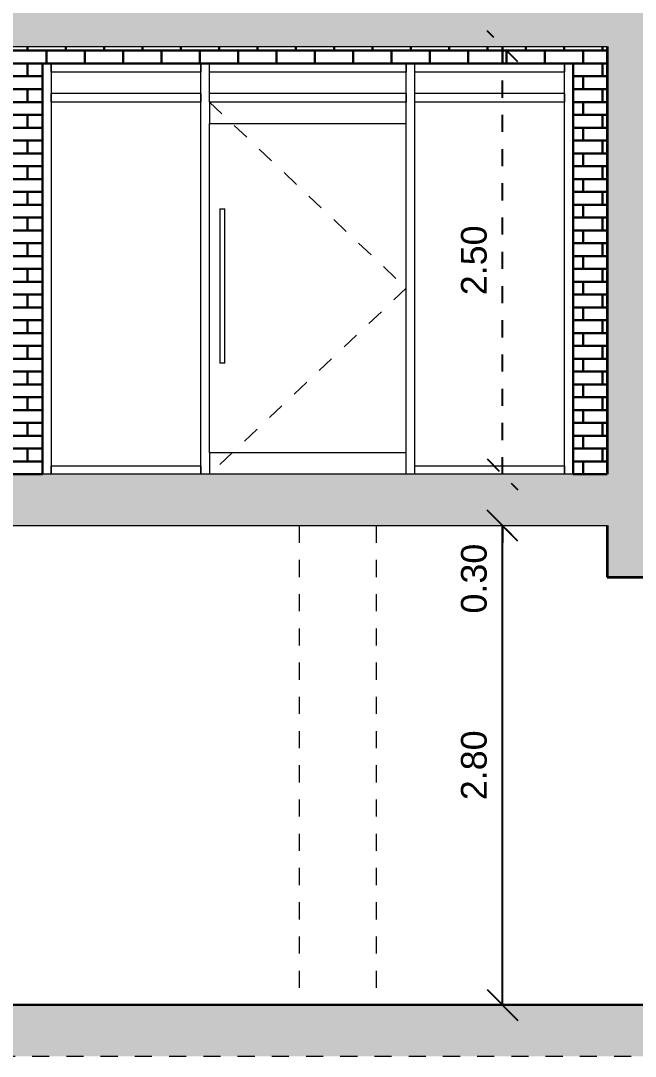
# Model space of a CAD drawing. Header units: metres. Extents: x 42 to 294, y -52 to 32.
# Drawn here: x 233.97 to 237.56, y -44.23 to -38.18 of the extents above; entities that cross this region are included whole.
import ezdxf

# ---------------------------------------------------------------- set-up
doc = ezdxf.new("R2010")
doc.units = ezdxf.units.M
doc.header["$LTSCALE"] = 0.15
doc.linetypes.add('Dash', pattern=[0.012, 0.006, -0.006])
doc.linetypes.add('Trazo punto', pattern=[0.015875, 0.00635, -0.004763, 0, -0.004763])
doc.layers.get('0').update_dxf_attribs({"lineweight": 20})
for name, color, linetype, lineweight in [('A-DOORSYM', 1, 'Continuous', 9), ('A-FLORLEM', 6, 'Continuous', 9), ('A-FLOROTM', 6, 'Continuous', 13), ('A-WALL', 2, 'Continuous', 30), ('A-WALLCWM', 6, 'Continuous', 9)]:
    doc.layers.add(name, color=color, linetype=linetype, lineweight=lineweight)
doc.layers.add('MUROS', color=11, linetype='Continuous')
doc.styles.get("Standard").update_dxf_attribs({"font": 'arial.ttf', "height": 0.15})
doc.dimstyles.new('Copy of Annotative', dxfattribs={"dimtxt": 0.15, "dimasz": 0.18, "dimexe": 0.18, "dimexo": 0.0625, "dimgap": 0.09, "dimtad": 1, "dimzin": 0, "dimdsep": 46, "dimtxsty": 'Standard', "dimblk": 'OBLIQUE', "dimcen": 0.09, "dimse1": 1, "dimse2": 1, "dimadec": 0, "dimazin": 0, "dimtfac": 1, "dimtofl": 0, "dimtmove": 0, "dimatfit": 3, "dimfxl": 1, "dimtolj": 1, "dimtzin": 0, "dimarcsym": 0})

# ---------------------------------------------------------------- blocks, each defined once
blk = doc.blocks.new('Sgl Glass _2_ - Puerta vidrio-118-Corte AA')
at = {"layer": 'A-DOORSYM', "linetype": 'Dash'}
for p, q in [((22.1086, 2.775), (23.2586, 1.6875)), ((23.2586, 1.6875), (22.1086, 0.6))]:
    blk.add_line(p, q, dxfattribs=at)
at = {"layer": 'A-DOORSYM'}
for p, q in [((23.2586, 2.775), (22.1086, 2.775)), ((22.1086, 2.775), (22.1086, 2.65)), ((23.2586, 2.65), (23.2586, 2.775)), ((22.1086, 2.65), (23.2586, 2.65)), ((22.1086, 0.725), (22.1086, 2.65)), ((23.2586, 0.725), (23.2586, 2.65)), ((22.1686, 2.15), (22.1836, 2.15)), ((22.1686, 2.15), (22.1686, 1.25)), ((22.1836, 2.15), (22.1986, 2.15)), ((22.1986, 1.25), (22.1986, 2.15)), ((22.1836, 1.25), (22.1686, 1.25)), ((22.1986, 1.25), (22.1836, 1.25)), ((23.2586, 0.725), (22.1086, 0.725)), ((22.1086, 0.725), (22.1086, 0.6)), ((23.2586, 0.6), (23.2586, 0.725))]:
    blk.add_line(p, q, dxfattribs=at)
blk = doc.blocks.new('Montante rectangular - Montante rectangular - 5x10 cm Aluminio-56-Corte AA')
at = {"layer": 'A-WALLCWM'}
blk.add_line((21.1836, 3), (21.1836, 2.8), dxfattribs=at)
blk = doc.blocks.new('Montante rectangular - Montante rectangular - 5x10 cm Aluminio-57-Corte AA')
at = {"layer": 'A-WALLCWM'}
blk.add_line((21.1836, 2.8), (21.1836, 0.6), dxfattribs=at)
blk = doc.blocks.new('Montante rectangular - Montante rectangular - 5x10 cm Aluminio-58-Corte AA')
at = {"layer": 'A-WALLCWM'}
blk.add_line((24.1836, 2.8), (24.1836, 3), dxfattribs=at)
blk = doc.blocks.new('Montante rectangular - Montante rectangular - 5x10 cm Aluminio-59-Corte AA')
at = {"layer": 'A-WALLCWM'}
blk.add_line((24.1836, 0.6), (24.1836, 2.8), dxfattribs=at)
blk = doc.blocks.new('Montante rectangular - Montante rectangular - 5x10 cm Aluminio-60-Corte AA')
at = {"layer": 'A-WALLCWM'}
for p, q in [((22.1086, 2.95), (22.1086, 3)), ((23.2586, 3), (23.2586, 2.95)), ((23.2586, 2.95), (22.1086, 2.95))]:
    blk.add_line(p, q, dxfattribs=at)
blk = doc.blocks.new('Montante rectangular - Montante rectangular - 5x10 cm Aluminio-61-Corte AA')
at = {"layer": 'A-WALLCWM'}
for p, q in [((21.1836, 2.95), (21.1836, 3)), ((22.0586, 3), (22.0586, 2.95)), ((22.0586, 2.95), (21.1836, 2.95))]:
    blk.add_line(p, q, dxfattribs=at)
blk = doc.blocks.new('Montante rectangular - Montante rectangular - 5x10 cm Aluminio-62-Corte AA')
at = {"layer": 'A-WALLCWM'}
for p, q in [((23.3086, 2.775), (23.3086, 2.825)), ((24.1836, 2.825), (23.3086, 2.825)), ((24.1836, 2.825), (24.1836, 2.775)), ((24.1836, 2.775), (23.3086, 2.775))]:
    blk.add_line(p, q, dxfattribs=at)
blk = doc.blocks.new('Montante rectangular - Montante rectangular - 5x10 cm Aluminio-63-Corte AA')
at = {"layer": 'A-WALLCWM'}
for p, q in [((22.1086, 2.775), (22.1086, 2.825)), ((23.2586, 2.825), (22.1086, 2.825)), ((23.2586, 2.825), (23.2586, 2.775))]:
    blk.add_line(p, q, dxfattribs=at)
blk = doc.blocks.new('Montante rectangular - Montante rectangular - 5x10 cm Aluminio-64-Corte AA')
at = {"layer": 'A-WALLCWM'}
for p, q in [((23.2586, 2.8), (23.2586, 3)), ((23.3086, 2.8), (23.3086, 3))]:
    blk.add_line(p, q, dxfattribs=at)
blk = doc.blocks.new('Montante rectangular - Montante rectangular - 5x10 cm Aluminio-65-Corte AA')
at = {"layer": 'A-WALLCWM'}
for p, q in [((23.2586, 2.775), (23.2586, 2.8)), ((23.3086, 0.6), (23.3086, 2.8)), ((23.2586, 0.725), (23.2586, 2.65))]:
    blk.add_line(p, q, dxfattribs=at)
blk = doc.blocks.new('Montante rectangular - Montante rectangular - 5x10 cm Aluminio-66-Corte AA')
at = {"layer": 'A-WALLCWM'}
for p, q in [((22.0586, 0.6), (22.0586, 2.8)), ((22.1086, 2.775), (22.1086, 2.8)), ((22.1086, 0.725), (22.1086, 2.65))]:
    blk.add_line(p, q, dxfattribs=at)
blk = doc.blocks.new('Montante rectangular - Montante rectangular - 5x10 cm Aluminio-166-Corte AA')
at = {"layer": 'A-WALLCWM'}
for p, q in [((21.1836, 0.6), (21.1836, 0.65)), ((21.1836, 0.65), (22.0586, 0.65)), ((22.0586, 0.65), (22.0586, 0.6))]:
    blk.add_line(p, q, dxfattribs=at)
blk = doc.blocks.new('_Oblique')
at = {"color": 0, "linetype": 'ByBlock', "lineweight": -2}
blk.add_line((-0.5, -0.5), (0.5, 0.5), dxfattribs=at)
blk = doc.blocks.new('*D2571')
at = {"color": 0, "lineweight": -2, "ltscale": 0.1, "transparency": 16777216}
blk.add_line((236.7833, -43.9288), (236.7833, -41.1288), dxfattribs=at)
at = {"layer": 'Defpoints', "color": 0, "ltscale": 0.1, "transparency": 16777216}
for p in [(236.7833, -41.1288), (236.7833, -41.1288), (236.7833, -43.9288)]:
    blk.add_point(p, dxfattribs=at)
at = {"color": 0, "lineweight": -2, "ltscale": 0.1, "transparency": 16777216, "xscale": 0.18, "yscale": 0.18, "zscale": 0.18}
for p, rotation in [((236.7833, -41.1288), 90), ((236.7833, -43.9288), 270)]:
    blk.add_blockref('_Oblique', p, dxfattribs=dict(at, rotation=rotation))
at = {"color": 0, "ltscale": 0.1, "transparency": 16777216, "insert": (236.6167, -42.5288), "char_height": 0.15, "attachment_point": 5, "rotation": 90}
blk.add_mtext('\\A1;2.80', dxfattribs=at)
blk = doc.blocks.new('*D2572')
at = {"color": 0, "linetype": 'Trazo punto', "lineweight": -2, "ltscale": 0.1, "transparency": 16777216}
for p, q in [((236.7833, -40.8288), (236.7833, -40.6488)), ((236.7833, -41.1288), (236.7833, -41.3088))]:
    blk.add_line(p, q, dxfattribs=at)
at = {"layer": 'Defpoints', "color": 0, "linetype": 'Trazo punto', "ltscale": 0.1, "transparency": 16777216}
for p in [(236.7833, -40.8288), (236.7833, -40.8288), (236.7833, -41.1288)]:
    blk.add_point(p, dxfattribs=at)
at = {"color": 0, "linetype": 'Trazo punto', "lineweight": -2, "ltscale": 0.1, "transparency": 16777216, "xscale": 0.18, "yscale": 0.18, "zscale": 0.18}
for p, rotation in [((236.7833, -40.8288), 270), ((236.7833, -41.1288), 90)]:
    blk.add_blockref('_Oblique', p, dxfattribs=dict(at, rotation=rotation))
at = {"color": 0, "linetype": 'Trazo punto', "ltscale": 0.1, "transparency": 16777216, "insert": (236.6167, -41.4382), "char_height": 0.15, "attachment_point": 5, "rotation": 90}
blk.add_mtext('\\A1;0.30', dxfattribs=at)
blk = doc.blocks.new('*D2573')
at = {"color": 0, "linetype": 'Trazo punto', "lineweight": -2, "ltscale": 0.1, "transparency": 16777216}
blk.add_line((236.7833, -40.8288), (236.7833, -38.3288), dxfattribs=at)
at = {"layer": 'Defpoints', "color": 0, "linetype": 'Trazo punto', "ltscale": 0.1, "transparency": 16777216}
for p in [(236.7833, -38.3288), (236.7833, -38.3288), (236.7833, -40.8288)]:
    blk.add_point(p, dxfattribs=at)
at = {"color": 0, "linetype": 'Trazo punto', "lineweight": -2, "ltscale": 0.1, "transparency": 16777216, "xscale": 0.18, "yscale": 0.18, "zscale": 0.18}
for p, rotation in [((236.7833, -38.3288), 90), ((236.7833, -40.8288), 270)]:
    blk.add_blockref('_Oblique', p, dxfattribs=dict(at, rotation=rotation))
at = {"color": 0, "linetype": 'Trazo punto', "ltscale": 0.1, "transparency": 16777216, "insert": (236.6167, -39.5788), "char_height": 0.15, "attachment_point": 5, "rotation": 90}
blk.add_mtext('\\A1;2.50', dxfattribs=at)
blk = doc.blocks.new('*D2574')
at = {"color": 0, "linetype": 'Trazo punto', "lineweight": -2, "ltscale": 0.1, "transparency": 16777216}
for p, q in [((236.7833, -38.0288), (236.7833, -37.8488)), ((236.7833, -38.3288), (236.7833, -38.5088))]:
    blk.add_line(p, q, dxfattribs=at)
at = {"layer": 'Defpoints', "color": 0, "linetype": 'Trazo punto', "ltscale": 0.1, "transparency": 16777216}
for p in [(236.7833, -38.0288), (236.7833, -38.0288), (236.7833, -38.3288)]:
    blk.add_point(p, dxfattribs=at)
at = {"color": 0, "linetype": 'Trazo punto', "lineweight": -2, "ltscale": 0.1, "transparency": 16777216, "xscale": 0.18, "yscale": 0.18, "zscale": 0.18}
for p, rotation in [((236.7833, -38.0288), 270), ((236.7833, -38.3288), 90)]:
    blk.add_blockref('_Oblique', p, dxfattribs=dict(at, rotation=rotation))
at = {"color": 0, "linetype": 'Trazo punto', "ltscale": 0.1, "transparency": 16777216, "insert": (236.6167, -37.6459), "char_height": 0.15, "attachment_point": 5, "rotation": 90}
blk.add_mtext('\\A1;0.30', dxfattribs=at)

msp = doc.modelspace()

# ---------------------------------------------------------------- hatches: boundary and pattern name
at = {"layer": 'A-WALL'}
h = msp.add_hatch(dxfattribs=at)
h.set_pattern_fill('FP1_4', color=256, style=0, pattern_type=2)
h.set_pattern_definition([(0, (233.671105, -40.82884), (0, 0.075), []), (90, (233.6711, -40.82884), (-0.112, 0.075), [0.075, -0.075])])
h.paths.add_polyline_path([(233.8957, -38.3288), (233.8957, -40.8288), (234.0957, -40.8288), (234.0957, -38.4288), (237.1957, -38.4288), (237.1957, -40.8288), (237.3957, -40.8288), (237.3957, -38.3288)], flags=0)
at = {"layer": 'MUROS'}
h = msp.add_hatch(color=256, dxfattribs=at)
h.paths.add_polyline_path([(247.1207, -28.6288), (247.0207, -28.6288), (247.0207, -29.6288), (242.5207, -29.6288), (242.4207, -29.6288), (241.5207, -29.6288), (241.3707, -29.6288), (240.1957, -29.6288), (238.2957, -29.6288), (238.1457, -29.6288), (233.8957, -29.6288), (233.8957, -28.6288), (233.5957, -28.6288), (233.5957, -30.3288), (233.8957, -30.3288), (233.8957, -29.9288), (238.1457, -29.9288), (238.1457, -32.4288), (238.2957, -32.4288), (238.2957, -29.9288), (240.1957, -29.9288), (241.3707, -29.9288), (241.3707, -32.4288), (240.1957, -32.4288), (238.2957, -32.4288), (238.1457, -32.4288), (233.8957, -32.4288), (233.8957, -31.4288), (233.5957, -31.4288), (233.5957, -33.1288), (233.8957, -33.1288), (233.8957, -32.7288), (238.1457, -32.7288), (238.1457, -35.2288), (238.2957, -35.2288), (238.2957, -32.7288), (240.1957, -32.7288), (241.3707, -32.7288), (241.3707, -35.2288), (240.1957, -35.2288), (238.2957, -35.2288), (238.1457, -35.2288), (233.8957, -35.2288), (233.8957, -34.2288), (233.5957, -34.2288), (233.5957, -35.9288), (233.8957, -35.9288), (233.8957, -35.5288), (238.1457, -35.5288), (238.1457, -38.0288), (238.2957, -38.0288), (238.2957, -35.5288), (240.1957, -35.5288), (241.3707, -35.5288), (241.3707, -38.0288), (241.5207, -38.0288), (241.5207, -35.5288), (245.7207, -35.5288), (245.7207, -35.9288), (245.8286, -35.9288), (246.0207, -35.9288), (246.0207, -34.3288), (245.8286, -34.3288), (245.7207, -34.3288), (245.7207, -35.2288), (241.5207, -35.2288), (241.5207, -32.7288), (245.7207, -32.7288), (245.7207, -33.1288), (245.8286, -33.1288), (246.0207, -33.1288), (246.0207, -32.7288), (247.0207, -32.7288), (247.1207, -32.7288), (247.1207, -31.4288), (247.0207, -31.4288), (247.0207, -32.4288), (241.5207, -32.4288), (241.5207, -29.9288), (245.7207, -29.9288), (245.7207, -30.3288), (246.0207, -30.3288), (246.0207, -29.9288), (247.0207, -29.9288), (247.1207, -29.9288)])
h.paths.add_polyline_path([(247.1207, -25.8288), (247.0207, -25.8288), (247.0207, -26.8288), (240.1957, -26.8288), (238.2957, -26.8288), (238.1457, -26.8288), (233.8957, -26.8288), (233.8957, -25.8288), (233.5957, -25.8288), (233.5957, -27.5288), (233.8957, -27.5288), (233.8957, -27.1288), (238.1457, -27.1288), (238.1457, -29.6288), (238.2957, -29.6288), (238.2957, -27.1288), (240.1957, -27.1288), (241.3707, -27.1288), (241.3707, -29.6288), (241.5207, -29.6288), (241.5207, -27.1288), (245.7207, -27.1288), (245.7207, -27.5288), (246.0207, -27.5288), (246.0207, -27.1288), (247.0207, -27.1288), (247.1207, -27.1288)])
h.paths.add_polyline_path([(247.1207, -23.0288), (247.0207, -23.0288), (247.0207, -24.0288), (241.5207, -24.0288), (241.3707, -24.0288), (240.1957, -24.0288), (238.2957, -24.0288), (238.1457, -24.0288), (233.8957, -24.0288), (233.8957, -23.0288), (233.5957, -23.0288), (233.5957, -24.7288), (233.8957, -24.7288), (233.8957, -24.3288), (238.1457, -24.3288), (238.1457, -26.8288), (238.2957, -26.8288), (238.2957, -24.3288), (240.1957, -24.3288), (241.3707, -24.3288), (241.3707, -26.8288), (241.5207, -26.8288), (241.5207, -24.3288), (245.7207, -24.3288), (245.7207, -24.7288), (246.0207, -24.7288), (246.0207, -24.3288), (247.0207, -24.3288), (247.1207, -24.3288)])
h.paths.add_polyline_path([(247.1207, -21.2288), (246.0207, -21.2288), (246.0207, -20.2288), (245.8707, -20.2288), (245.8707, -21.2288), (233.5957, -21.2288), (233.5957, -21.5288), (233.5957, -21.9288), (233.8957, -21.9288), (233.8957, -21.5288), (240.1957, -21.5288), (241.3707, -21.5288), (241.5207, -21.5288), (245.7207, -21.5288), (245.7207, -21.9288), (246.0207, -21.9288), (246.0207, -21.5288), (247.1207, -21.5288)])
h.paths.add_polyline_path([(238.2957, -21.5288), (238.1457, -21.5288), (238.1457, -24.0288), (238.2957, -24.0288)])
h.paths.add_polyline_path([(241.5207, -21.5288), (241.3707, -21.5288), (241.3707, -24.0288), (241.5207, -24.0288)])
h.paths.add_polyline_path([(246.0207, -37.1288), (245.8286, -37.1288), (245.7207, -37.1288), (245.7207, -38.0288), (241.5207, -38.0288), (241.3707, -38.0288), (240.1957, -38.0288), (238.2957, -38.0288), (233.8957, -38.0288), (233.8957, -37.0288), (233.5957, -37.0288), (233.5957, -38.3288), (233.8957, -38.3288), (237.3957, -38.3288), (237.3957, -41.4288), (237.6957, -41.4288), (237.6957, -38.3288), (242.808, -38.3288), (242.808, -38.8288), (243.2323, -38.8288), (243.2323, -38.3288), (245.7207, -38.3288), (246.0207, -38.3288)])
h = msp.add_hatch(color=256, dxfattribs=at)
h.paths.add_polyline_path([(216.1707, -38.0288), (216.0207, -38.0288), (216.0207, -41.4288), (216.1707, -41.4288)])
h.paths.add_polyline_path([(219.8207, -38.3288), (219.6707, -38.3288), (219.6707, -41.4288), (219.8207, -41.4288)])
h.paths.add_polyline_path([(237.6957, -38.3288), (237.3957, -38.3288), (237.3957, -41.4288), (237.6957, -41.4288)])
h.paths.add_polyline_path([(243.2323, -38.3288), (242.808, -38.3288), (242.808, -38.8288), (243.2323, -38.8288)])
msp.add_hatch(color=256, dxfattribs=at).paths.add_polyline_path([(237.3957, -40.8288), (233.7457, -40.8288), (233.5957, -40.8288), (233.5957, -41.4288), (230.3207, -41.4288), (230.3207, -41.2104), (230.3157, -41.2104), (229.9275, -41.2104), (229.9275, -41.7288), (233.8957, -41.7288), (233.8957, -41.1288), (237.3957, -41.1288)])
at = {"layer": 'MUROS', "linetype": 'Trazo punto', "ltscale": 0.1}
h = msp.add_hatch(color=256, dxfattribs=at)
h.paths.add_polyline_path([(229.9275, -43.9288), (216.0207, -43.9288), (216.0207, -44.2288), (229.9275, -44.2288)])
h.paths.add_polyline_path([(246.0207, -43.9288), (229.9275, -43.9288), (229.9275, -44.2288), (246.0207, -44.2288)])

# ---------------------------------------------------------------- linework, layer by layer
at = {"linetype": 'Trazo punto', "ltscale": 0.1}
for p, q in [((235.5957, -41.1288), (235.5957, -43.9288)), ((236.0457, -41.1288), (236.0457, -43.9288))]:
    msp.add_line(p, q, dxfattribs=at)
at = {"layer": 'A-FLORLEM', "linetype": 'Trazo punto'}
for p, q in [((237.3957, -41.4288), (245.4369, -41.4288)), ((212.0352, -43.9288), (251.0987, -43.9288)), ((212.0352, -44.2288), (251.0987, -44.2288))]:
    msp.add_line(p, q, dxfattribs=at)
at = {"layer": 'A-FLOROTM'}
for p, q in [((233.8957, -38.3288), (237.3957, -38.3288)), ((237.3957, -40.8288), (233.7457, -40.8288)), ((233.8957, -41.1288), (237.3957, -41.1288))]:
    msp.add_line(p, q, dxfattribs=at)
at = {"layer": 'A-WALL', "lineweight": 35}
for p, q in [((237.3957, -38.3288), (237.3957, -40.8288)), ((237.3957, -41.1288), (237.3957, -41.4288)), ((237.3957, -41.4288), (237.6957, -41.4288))]:
    msp.add_line(p, q, dxfattribs=at)
at = {"layer": 'A-WALL'}
for p, q in [((234.0957, -40.8288), (234.0957, -38.4288)), ((234.0957, -38.4288), (237.1957, -38.4288)), ((237.1957, -38.4288), (237.1957, -40.8288)), ((237.3957, -41.4288), (245.4369, -41.4288)), ((233.5957, -43.9288), (245.7207, -43.9288))]:
    msp.add_line(p, q, dxfattribs=at)

# ---------------------------------------------------------------- block references
at = {"layer": 'A-WALLCWM'}
for name, p in [('Montante rectangular - Montante rectangular - 5x10 cm Aluminio-56-Corte AA', (212.9621, -41.4288)), ('Montante rectangular - Montante rectangular - 5x10 cm Aluminio-61-Corte AA', (212.9621, -41.4288)), ('Montante rectangular - Montante rectangular - 5x10 cm Aluminio-64-Corte AA', (211.7621, -41.4288)), ('Montante rectangular - Montante rectangular - 5x10 cm Aluminio-60-Corte AA', (212.9621, -41.4288)), ('Montante rectangular - Montante rectangular - 5x10 cm Aluminio-64-Corte AA', (212.9621, -41.4288)), ('Montante rectangular - Montante rectangular - 5x10 cm Aluminio-61-Corte AA', (215.0871, -41.4288)), ('Montante rectangular - Montante rectangular - 5x10 cm Aluminio-58-Corte AA', (212.9621, -41.4288)), ('Montante rectangular - Montante rectangular - 5x10 cm Aluminio-62-Corte AA', (210.8371, -41.4288)), ('Montante rectangular - Montante rectangular - 5x10 cm Aluminio-57-Corte AA', (212.9621, -41.4288)), ('Montante rectangular - Montante rectangular - 5x10 cm Aluminio-66-Corte AA', (212.9621, -41.4288)), ('Montante rectangular - Montante rectangular - 5x10 cm Aluminio-63-Corte AA', (212.9621, -41.4288)), ('Sgl Glass _2_ - Puerta vidrio-118-Corte AA', (212.9621, -41.4288)), ('Montante rectangular - Montante rectangular - 5x10 cm Aluminio-65-Corte AA', (212.9621, -41.4288)), ('Montante rectangular - Montante rectangular - 5x10 cm Aluminio-62-Corte AA', (212.9621, -41.4288)), ('Montante rectangular - Montante rectangular - 5x10 cm Aluminio-59-Corte AA', (212.9621, -41.4288)), ('Montante rectangular - Montante rectangular - 5x10 cm Aluminio-166-Corte AA', (212.9621, -41.4288)), ('Montante rectangular - Montante rectangular - 5x10 cm Aluminio-166-Corte AA', (215.0871, -41.4288))]:
    msp.add_blockref(name, p, dxfattribs=at)

# ---------------------------------------------------------------- dimensions: what is measured, and where the dimension line sits
at = {"linetype": 'Trazo punto', "ltscale": 0.1}
for base, p1, p2, picture, middle in [((236.7833, -38.0288), (236.7833, -38.3288), (236.7833, -38.0288), '*D2574', (236.7833, -37.6459)), ((236.7833, -40.8288), (236.7833, -41.1288), (236.7833, -40.8288), '*D2572', (236.7833, -41.4382))]:
    dim = msp.add_linear_dim(base=base, p1=p1, p2=p2, angle=90, dimstyle='Copy of Annotative', override={"dimscale": 0, "dimtix": 0, "dimtofl": 0, "dimtmove": 1, "dimatfit": 3}, dxfattribs=at)
    dim.commit()
    dim.dimension.update_dxf_attribs({"geometry": picture, "text_midpoint": middle, "dimtype": 160})
dim = msp.add_linear_dim(base=(236.7833, -38.3288), p1=(236.7833, -40.8288), p2=(236.7833, -38.3288), angle=90, dimstyle='Copy of Annotative', override={"dimscale": 0, "dimtix": 0, "dimtofl": 0, "dimtmove": 1, "dimatfit": 3}, dxfattribs=at)
dim.commit()
dim.dimension.update_dxf_attribs({"geometry": '*D2573', "text_midpoint": (236.6167, -39.5788)})
at = {"ltscale": 0.1}
dim = msp.add_linear_dim(base=(236.7833, -41.1288), p1=(236.7833, -43.9288), p2=(236.7833, -41.1288), angle=90, dimstyle='Copy of Annotative', override={"dimscale": 0, "dimtix": 0, "dimtofl": 0, "dimtmove": 1, "dimatfit": 3}, dxfattribs=at)
dim.commit()
dim.dimension.update_dxf_attribs({"geometry": '*D2571', "text_midpoint": (236.6167, -42.5288)})

doc.saveas('drawing.dxf')
